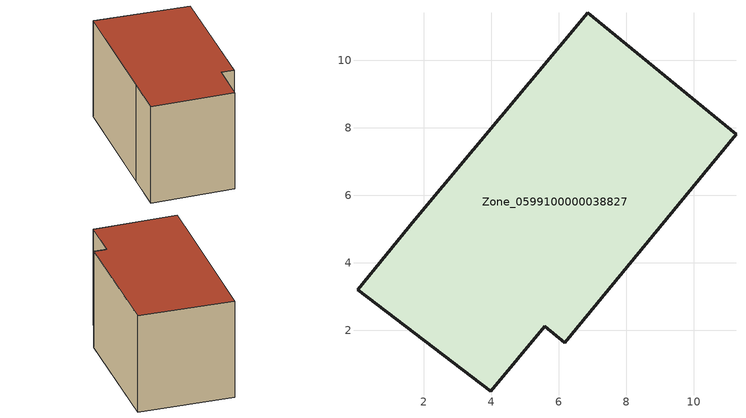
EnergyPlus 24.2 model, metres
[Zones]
Zone_0599100000038827
 floor ground (C_G): 6.86,11.42 11.25,7.81 6.18,1.64 5.58,2.12 3.99,0.2 0.04,3.21 1.74,5.28 z0
 wall outside (C_F): 11.25,7.81 6.86,11.42 1.74,5.28 0.04,3.21 3.99,0.2 5.58,2.12 6.18,1.64 11.25,7.81 z0:6.08
 roof outside (C_R): 3.99,0.2 5.58,2.12 6.18,1.64 11.25,7.81 6.86,11.42 1.74,5.28 0.04,3.21 z6.08
[BUILDING]
Pand.0599100000038827: North Axis=0; Terrain=City; Loads Convergence Tolerance Value=0.04; Temperature Convergence Tolerance Value=0.4; Solar Distribution=FullExterior; Maximum Number of Warmup Days=25; Minimum Number of Warmup Days=1
[Site:Location]
Rotterdam.The.Hague.AP_ZH_NLD Design_Conditions: Latitude=51.96; Longitude=4.45; Time Zone=1; Elevation=-4.5
[SITE:GROUNDTEMPERATURE:BUILDINGSURFACE]
18, 18, 18, 18, 18, 18, 18, 18, 18, 18, 18, 18
[MATERIAL] Thermal Absorptance=0.9; Solar Absorptance=0.7; Visible Absorptance=0.7
Name | Roughness | Thickness | Conductivity | Density | Specific Heat
G.TI.1946 | MediumSmooth | 0.15 | 1 | 540 | 1210
F.TI.1946 | Rough | 0.3 | 0.857143 | 1920 | 840
R.TI.1946 | MediumRough | 0.2 | 0.1 | 1500 | 1000
[CONSTRUCTION]
C_G: G.TI.1946
C_F: F.TI.1946
C_R: R.TI.1946
[ZONE]
Zone_0599100000038827: Type=1; Multiplier=1; Ceiling Height=Autocalculate; Volume=Autocalculate; Floor Area=autocalculate; Part of Total Floor Area=Yes
[ZONEINFILTRATION:DESIGNFLOWRATE]
Infil_Zone_0599100000038827: Zone or ZoneList or Space or SpaceList=Zone_0599100000038827; Schedule=AlwaysOn; Design Flow Rate Calculation Method=Flow/Area; Flow Rate per Floor Area=0.003; Constant Term Coefficient=1; Temperature Term Coefficient=0; Velocity Term Coefficient=0; Velocity Squared Term Coefficient=0
[HVACTEMPLATE:ZONE:IDEALLOADSAIRSYSTEM]
Zone_0599100000038827: Maximum Heating Supply Air Temperature=50; Minimum Cooling Supply Air Temperature=13; Maximum Heating Supply Air Humidity Ratio=0.0156; Minimum Cooling Supply Air Humidity Ratio=0.0077; Heating Limit=NoLimit; Cooling Limit=NoLimit; Dehumidification Control Type=ConstantSensibleHeatRatio; Cooling Sensible Heat Ratio=0.7; Dehumidification Setpoint=60; Humidification Control Type=None; Humidification Setpoint=30; Outdoor Air Method=None; Outdoor Air Flow Rate per Person=0.00944; Outdoor Air Flow Rate per Zone Floor Area=0; Outdoor Air Flow Rate per Zone=0; Demand Controlled Ventilation Type=None; Outdoor Air Economizer Type=NoEconomizer; Heat Recovery Type=None; Sensible Heat Recovery Effectiveness=0.7; Latent Heat Recovery Effectiveness=0.65
[ZONECONTROL:THERMOSTAT]
ThermostatControl_Zone_0599100000038827: Zone or ZoneList=Zone_0599100000038827; Control Type Schedule=DualSetpointControlType; Control 1=Thermostat_Zone_0599100000038827; Temperature Difference Between Cutout And Setpoint=0
[THERMOSTATSETPOINT:DUALSETPOINT]
Thermostat_Zone_0599100000038827: Heating Setpoint Temperature Schedule=HeatingSetpoint_Zone_0599100000038827; Cooling Setpoint Temperature Schedule=CoolingSetpoint_Zone_0599100000038827
[SCHEDULE:COMPACT]
HeatingSetpoint_Zone_0599100000038827: Through: 12/31, For: AllDays, Until: 24:00, 21
CoolingSetpoint_Zone_0599100000038827: Through: 12/31, For: AllDays, Until: 24:00, 24
DualSetpointControlType: Through: 12/31, For: AllDays, Until: 24:00, 4
AlwaysOn: Through: 12/31, For: AllDays, Until: 24:00, 1
